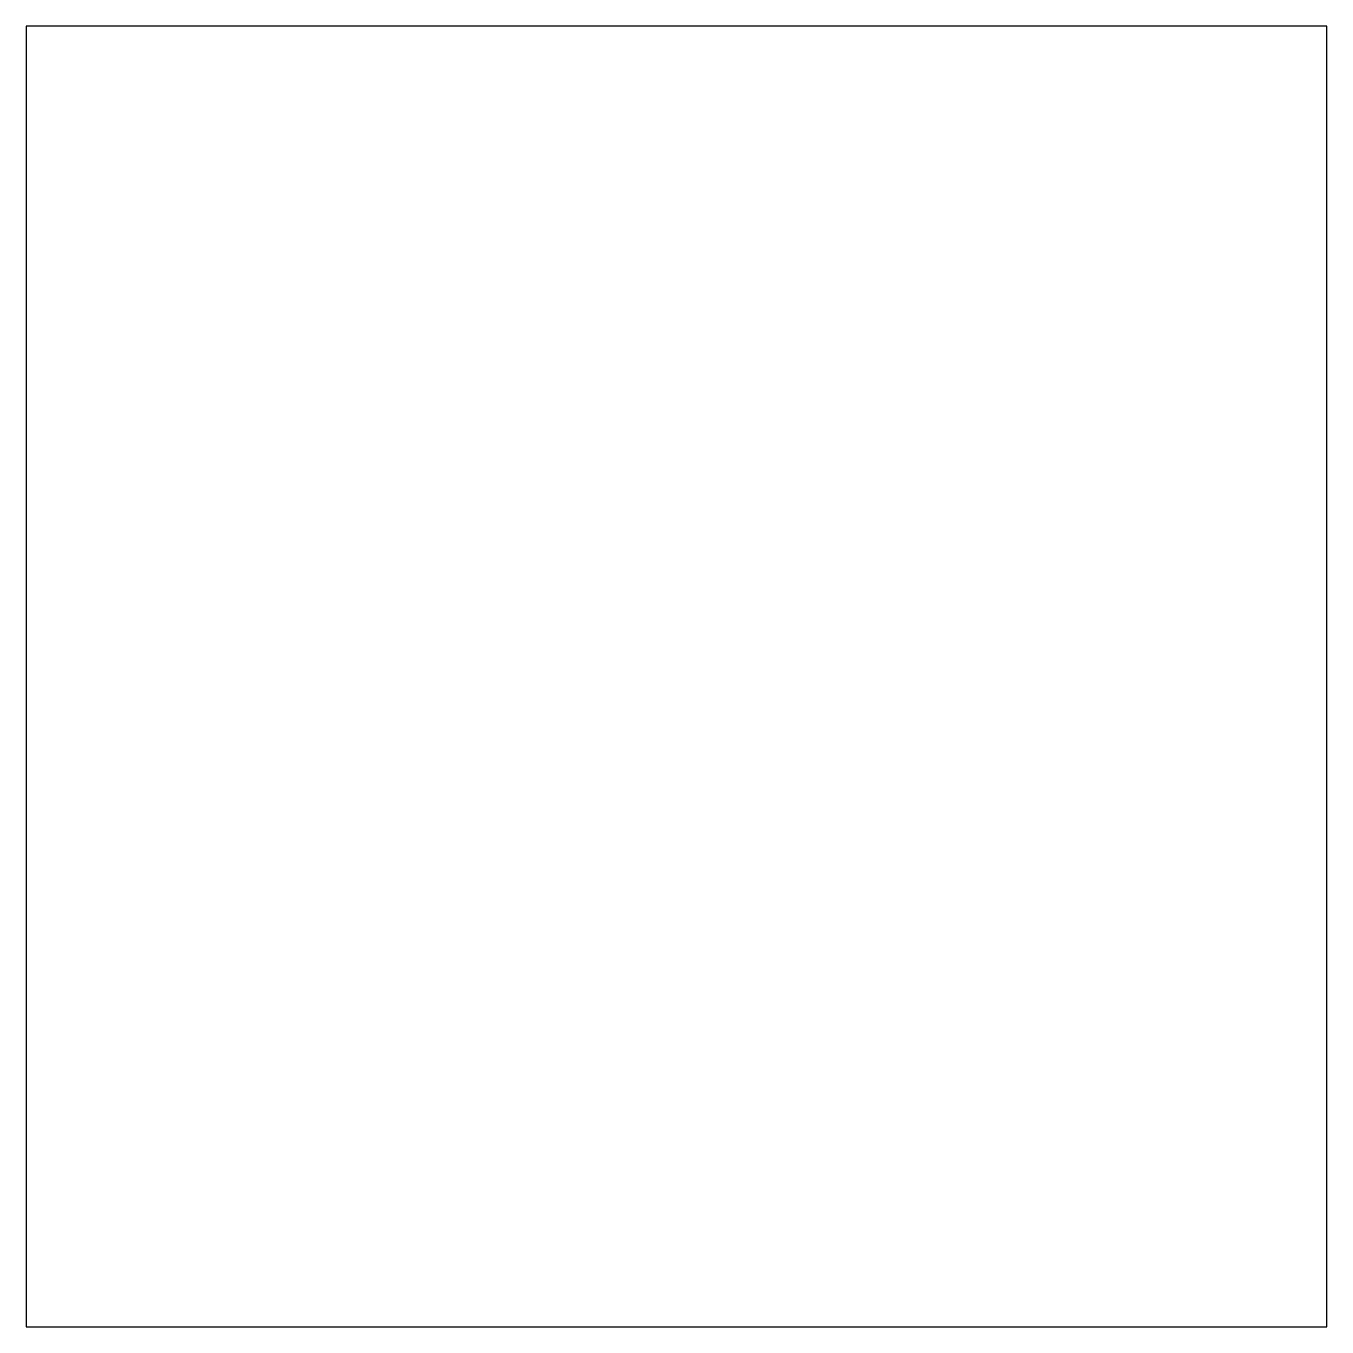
# Model space of a CAD drawing. Header units: metres. Extents: x 10 to 50, y 10 to 50.
import ezdxf

# ---------------------------------------------------------------- set-up
doc = ezdxf.new("R2010")
doc.units = ezdxf.units.M
doc.layers.add('PASSADAS_COMPLETAS', color=1, linetype='CONTINUOUS')
doc.layers.add('PECAS_2D', color=3, linetype='CONTINUOUS')

msp = doc.modelspace()

# ---------------------------------------------------------------- linework, layer by layer
at = {"layer": 'PASSADAS_COMPLETAS'}
msp.add_lwpolyline([(10, 10), (50, 10), (50, 50), (10, 50), (10, 10)], dxfattribs=at)
at = {"layer": 'PECAS_2D'}
msp.add_lwpolyline([(10, 10), (50, 10), (50, 50), (10, 50), (10, 10)], close=True, dxfattribs=at)

doc.saveas('drawing.dxf')
